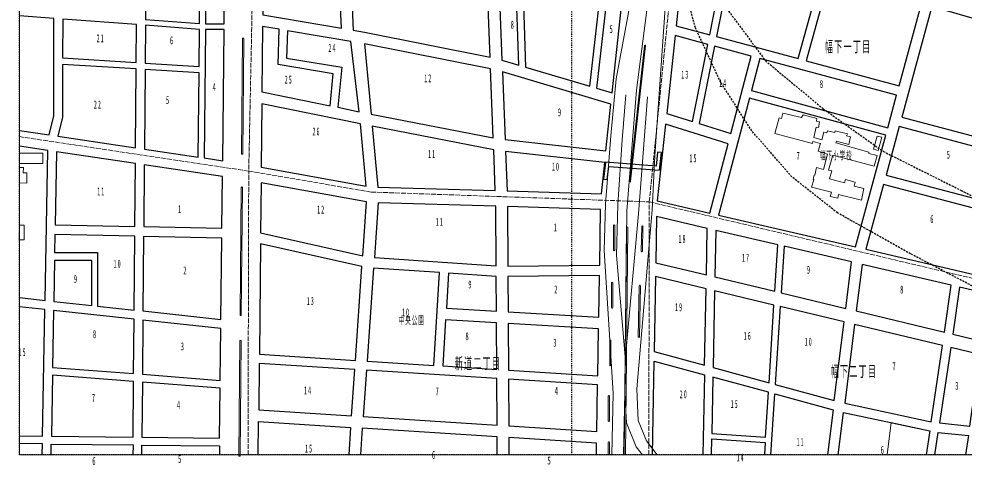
# Model space of a CAD drawing. Units: millimetres, scale not verified. Extents: x -69 to 81, y -68 to 83.
# Drawn here: x -69.4 to 16.2, y -67.5 to -27.2 of the extents above; entities that cross this region are included whole.
import ezdxf
from ezdxf.enums import TextEntityAlignment as Align

# ---------------------------------------------------------------- set-up
doc = ezdxf.new("R2010")
doc.units = ezdxf.units.MM
doc.header["$LTSCALE"] = 0.25
for name, pattern in [('USER1', [0.70556, 0.35278, -0.35278]), ('USER2', [1.05834, 0.70556, -0.35278]), ('USER3', [2.11668, 1.7639, -0.35278])]:
    doc.linetypes.add(name, pattern=pattern)
for name, color, linetype in [('0-0_01 グリッド', 7, 'USER1'), ('0-4_05 町名', 7, 'Continuous'), ('0-6_07 街区符号', 7, 'Continuous'), ('0-7_08 地下鉄', 7, 'USER2'), ('1-4_21 デッキ・歩道橋', 7, 'Continuous'), ('1-9_26 道路', 7, 'Continuous')]:
    doc.layers.add(name, color=color, linetype=linetype)
for name, color, linetype, lineweight in [('0-2_03 施設名・公園名', 7, 'Continuous', 18), ('0-C_13 町界', 30, 'USER3', 18), ('0-F_16 学校', 1, 'Continuous', 18), ('1-1_18 高速分離帯', 5, 'Continuous', 18), ('1-8_25 分離帯等', 7, 'Continuous', 18), ('1-D_30 公園・緑地', 3, 'Continuous', 18)]:
    doc.layers.add(name, color=color, linetype=linetype, lineweight=lineweight)
doc.styles.add('ＭＳ ゴシック', font='')
doc.styles.get('ＭＳ ゴシック').set_extended_font_data('MS Gothic')

msp = doc.modelspace()

# ---------------------------------------------------------------- linework, layer by layer
at = {"layer": '0-0_01 グリッド'}
for p, q in [((-69.3313, -66.6146), (-69.3313, 83.4748)), ((-19.3311, -66.6146), (-19.3311, 83.4748)), ((80.6683, -66.6063), (-69.3363, -66.6063))]:
    msp.add_line(p, q, dxfattribs=at)
at = {"layer": '0-2_03 施設名・公園名'}
msp.add_lwpolyline([(-69.3363, -66.6146), (80.6683, -66.6146), (80.6683, 83.4748), (-69.3363, 83.4748)], close=True, dxfattribs=at)
at = {"layer": '0-7_08 地下鉄'}
for points in [[(40.3235, -66.6146), (40.1968, -66.4265), (36.4044, -63.0751), (32.7002, -60.3411), (28.555, -57.6952), (24.0571, -55.0494), (11.357, -48.4347), (4.7424, -44.7305), (0.5971, -41.4673), (-3.0189, -37.3222), (-5.8411, -32.9124), (-8.1342, -27.9735), (-9.6335, -22.4172), (-10.5154, -16.8609), (-10.6624, -12.2748), (-9.3689, 5.3642), (-4.1654, 57.1347), (-5.1355, 80.8591), (-5.2716, 83.4748)], [(-10.6624, -12.2748), (-9.3689, -17.4783), (-6.1057, -25.1513), (-1.7841, -30.9721), (3.4194, -35.2937), (8.8875, -39.1743), (15.9431, -42.7021), (31.2009, -50.5514), (34.9051, -52.7563), (37.6391, -55.1376), (40.1968, -57.7834), (42.4016, -61.223), (44.6947, -65.1918), (45.0385, -66.6146)]]:
    msp.add_lwpolyline(points, dxfattribs=at)
at = {"layer": '0-C_13 町界'}
for p, q in [((-47.5343, 8.8676), (-48.5699, -40.9509)), ((-12.3043, -43.7332), (-8.3357, -4.2771)), ((-48.5699, -40.9509), (-69.3363, -37.836)), ((-12.349, -66.6146), (-12.3043, -43.7332)), ((-12.3043, -43.7332), (22.9991, -52.0752))]:
    msp.add_line(p, q, dxfattribs=at)
msp.add_lwpolyline([(-48.6356, -66.6146), (-48.5699, -40.9509), (-37.4801, -42.844), (-12.3043, -43.7332)], dxfattribs=at)
at = {"layer": '0-F_16 学校'}
for points in [[(-0.9418, -37.542), (-0.5557, -36.1308), (-0.3254, -36.1903), (-0.2071, -35.7002), (1.4843, -36.115), (1.6134, -35.8549), (2.8644, -36.2011), (2.835, -36.4313), (3.1156, -36.5007), (3.0266, -37.0011), (2.8168, -36.9814), (2.5794, -37.9123), (3.3199, -38.13), (3.498, -37.4296), (3.778, -37.4889), (3.8176, -37.3087), (4.5081, -37.4667), (4.5377, -37.3173), (5.6484, -37.5936), (5.5589, -37.7738), (5.8992, -37.8627), (5.7509, -38.5431), (4.6504, -38.2565), (4.5908, -38.3965), (7.5832, -39.2482), (7.5836, -39.3682), (8.3239, -39.536), (8.0564, -40.5068), (4.3036, -39.5174), (3.9274, -40.8582), (4.2173, -40.9376), (4.0198, -41.6384), (5.3708, -42.0244), (5.46, -41.7142), (6.3306, -41.9419), (6.2417, -42.3117), (7.1323, -42.5195), (6.9052, -43.5902), (4.8237, -43.0559), (4.7548, -43.3961)], [(4.7548, -43.3961), (4.0742, -43.2378), (4.1931, -42.8674), (2.3817, -42.4128), (2.5798, -41.7321), (2.5198, -41.6921), (2.6287, -41.3121), (2.6887, -41.3219), (2.8469, -40.6214), (3.4772, -40.7997), (3.8434, -39.4287), (2.9926, -39.1412), (3.2109, -38.4504), (2.49, -38.2827), (2.4709, -38.4525), (-0.9418, -37.542)], [(-69.3363, -40.2631), (-67.2047, -40.2571), (-67.1974, -39.3274), (-69.3363, -39.3262)], [(-69.3363, -42.0208), (-68.66, -42.0311), (-68.6623, -41.1013), (-68.9824, -41.1021), (-68.9737, -40.6319), (-69.3363, -40.6293)]]:
    msp.add_lwpolyline(points, dxfattribs=at)
for points in [[(8.3391, -37.786), (8.7494, -37.8849), (8.4326, -39.0759), (7.9925, -38.967)], [(-69.3455, -47.173), (-69.3391, -45.8531), (-68.889, -45.8519), (-68.8953, -47.1719)]]:
    msp.add_lwpolyline(points, close=True, dxfattribs=at)
at = {"layer": '1-1_18 高速分離帯'}
for points in [[(-15.7071, -66.6146), (-15.5718, -61.0275), (-16.3917, -48.1283), (-16.2718, -43.954), (-15.7936, -37.7545), (-15.2999, -32.6039), (-12.368, -16.8757), (-6.252, 46.3596), (-5.6603, 53.342), (-5.4261, 56.5032), (-5.4261, 59.8784), (-6.4642, 83.4748)], [(-14.4841, -57.4308), (-14.3518, -44.5543), (-13.4699, -33.6181), (-11.2209, -16.3319), (-4.4625, 54.2404), (-4.275, 56.3833), (-4.3123, 59.8391), (-5.3234, 83.4748)], [(-11.5811, -66.6146), (-12.5588, -65.3577), (-13.3255, -63.4957), (-13.4392, -60.6521), (-12.0515, -44.4391), (-11.8141, -39.5741), (-10.18, -16.2401), (-4.144, 46.1682), (-3.5503, 53.1744), (-3.3094, 56.425), (-3.3094, 59.9249), (-4.3456, 83.4748)], [(-14.44, -34.0591), (-14.7487, -38.1161), (-15.1603, -43.9664), (-15.2779, -48.5451), (-14.4747, -57.7395)], [(-12.4556, -34.2355), (-13.2935, -44.8189), (-14.464, -57.7217), (-14.5065, -61.101)], [(-14.649, -66.6146), (-14.5136, -61.0173), (-14.3754, -63.7255), (-13.4826, -65.8937), (-12.9219, -66.6146)]]:
    msp.add_lwpolyline(points, dxfattribs=at)
at = {"layer": '1-4_21 デッキ・歩道橋'}
msp.add_lwpolyline([(-11.5605, -39.2414), (-11.6864, -40.4998), (-16.258, -40.1427), (-16.4586, -41.6673), (-16.1089, -41.7137), (-15.9519, -40.5206), (-11.3696, -40.8786), (-11.2095, -39.2766)], close=True, dxfattribs=at)
at = {"layer": '1-8_25 分離帯等'}
for p, q in [((-49.1274, -28.9727), (-49.2199, -39.3794)), ((-49.1139, -39.3804), (-49.0214, -28.9738)), ((-12.7435, -29.6139), (-14.0959, -41.8582)), ((-13.9906, -41.8699), (-12.6383, -29.6256)), ((-49.2469, -42.4378), (-49.3494, -53.9605)), ((-49.2435, -53.9614), (-49.1412, -42.4387)), ((-15.5368, -45.8623), (-15.5368, -48.0964)), ((-15.4309, -48.0964), (-15.4309, -45.8623)), ((-12.979, -45.9637), (-13.0378, -48.1981)), ((-12.932, -48.2008), (-12.8733, -45.9665)), ((-15.7132, -51.0658), (-15.7132, -53.2999)), ((-15.6072, -53.2999), (-15.6072, -51.0658)), ((-13.2142, -51.3145), (-13.3024, -55.9301)), ((-13.1966, -55.9322), (-13.1084, -51.3166)), ((-49.3703, -56.3132), (-49.4624, -66.6904)), ((-49.3565, -66.6914), (-49.2645, -56.3142)), ((-15.8896, -56.2693), (-15.8896, -58.5034)), ((-15.7836, -58.5034), (-15.7836, -56.2693)), ((-16.0219, -61.2964), (-16.0219, -63.5305)), ((-15.9159, -63.5305), (-15.9159, -61.2964))]:
    msp.add_line(p, q, dxfattribs=at)
for points in [[(-14.3607, -46.0528), (-14.5745, -66.6146), (-14.4686, -66.6146), (-14.2549, -46.0538)], [(-16.0219, -65.4856), (-16.0219, -66.6146), (-15.9159, -66.6146), (-15.9159, -65.4856)]]:
    msp.add_lwpolyline(points, dxfattribs=at)
for centre, radius, start, end in [((-49.0725, -28.9753), 0.0549, 91.5337, 177.34606), ((-49.0764, -28.9754), 0.055, 1.64371, 87.4239), ((-12.6892, -29.6219), 0.0549, 85.68832, 171.58941), ((-12.6931, -29.6215), 0.0549, 355.7617, 81.61892), ((-49.1649, -39.3778), 0.055, 181.64424, 267.42444), ((-49.1688, -39.3779), 0.0549, 271.53423, 357.34659), ((-14.0411, -41.8622), 0.0549, 175.77228, 261.71227), ((-14.0449, -41.8619), 0.0548, 265.64514, 351.63354), ((-49.1919, -42.4403), 0.055, 91.64424, 177.42444), ((-49.1961, -42.4402), 0.0549, 1.55157, 87.32819), ((-15.4818, -45.8643), 0.055, 92.05555, 177.85243), ((-15.4858, -45.8643), 0.0549, 2.11506, 87.97804), ((-14.3059, -46.0553), 0.0549, 91.38891, 177.39973), ((-14.3098, -46.0553), 0.0549, 1.54496, 87.33587), ((-12.9242, -45.9672), 0.055, 90.63632, 176.37839), ((-12.9283, -45.9671), 0.055, 0.63179, 86.3818), ((-15.4818, -48.0943), 0.055, 182.21092, 267.8811), ((-15.4859, -48.0943), 0.0551, 272.13336, 357.77354), ((-12.9829, -48.1975), 0.0549, 180.57928, 266.43432), ((-12.9867, -48.1975), 0.0548, 270.48161, 356.53309), ((-15.6582, -51.0678), 0.055, 92.05555, 177.85243), ((-15.6621, -51.0678), 0.0549, 2.11506, 87.97804), ((-13.1593, -51.3176), 0.055, 90.99298, 176.76781), ((-13.1633, -51.3174), 0.0549, 0.89324, 86.86755), ((-15.6582, -53.2978), 0.055, 182.21092, 267.8811), ((-15.6623, -53.2978), 0.0551, 272.13336, 357.77354), ((-49.2942, -53.9588), 0.0552, 181.79363, 267.27505), ((-49.2985, -53.9588), 0.0551, 271.73874, 357.32887), ((-49.3153, -56.3158), 0.055, 91.60777, 177.27199), ((-49.3193, -56.3156), 0.0548, 1.40303, 87.47673), ((-15.8346, -56.2713), 0.055, 92.05555, 177.85243), ((-15.8385, -56.2713), 0.0549, 2.11506, 87.97804), ((-13.2475, -55.9292), 0.0549, 180.89324, 266.86755), ((-13.2514, -55.9292), 0.0549, 270.89592, 356.86487), ((-15.8346, -58.5013), 0.055, 182.21092, 267.8811), ((-15.8387, -58.5013), 0.0551, 272.13336, 357.77354), ((-15.9669, -61.2984), 0.055, 92.05501, 177.85189), ((-15.9708, -61.2984), 0.0549, 2.11506, 87.97804), ((-15.9669, -63.5284), 0.055, 182.21146, 267.88164), ((-15.9709, -63.5284), 0.0551, 272.13336, 357.77354), ((-15.9669, -65.4877), 0.055, 92.05447, 177.85134), ((-15.9708, -65.4877), 0.0549, 2.1156, 87.97858), ((-49.4074, -66.6888), 0.055, 181.64424, 267.42444), ((-49.4113, -66.689), 0.0549, 271.46179, 357.41904)]:
    msp.add_arc(centre, radius, start, end, dxfattribs=at)
at = {"layer": '1-9_26 道路'}
for points in [[(5.7304, -14.3403), (-2.751, -11.3482), (-6.2145, -28.7914), (1.1856, -30.7799)], [(-50.7798, -27.6204), (-50.6081, -12.6183), (-52.3418, -12.6026), (-52.4895, -27.6204)], [(-47.1625, -13.2508), (-47.2992, -26.8152), (-40.1716, -28.03), (-40.8309, -14.182)], [(14.6123, -17.4735), (6.4326, -14.5882), (1.9028, -30.9726), (10.3221, -33.2352)], [(-23.5012, -31.5452), (-17.6788, -33.2807), (-16.0171, -18.7423), (-22.9687, -16.7727), (-23.8329, -21.0939)], [(-57.8433, -18.6248), (-57.9177, -27.2374), (-53.0185, -27.6074), (-52.93, -18.6248)], [(-14.0909, -19.2882), (-15.4192, -18.9118), (-17.0817, -33.4588), (-15.6611, -33.8822)], [(-5.5452, -22.1516), (-9.1617, -21.1778), (-9.8753, -27.8076), (-6.8305, -28.6255)], [(-38.0912, -28.3847), (-26.7124, -30.6379), (-26.8888, -26.0847), (-39.2723, -24.6906), (-39.1045, -28.2122)], [(-25.8284, -26.1464), (-25.6438, -30.9067), (-24.1217, -31.3602), (-24.2854, -26.1999)], [(24.0188, -29.1586), (13.2808, -26.0661), (10.5553, -36.0785), (21.0598, -38.8518)], [(-65.4086, -27.2008), (-65.4187, -30.7046), (-58.7466, -31.1253), (-58.7171, -27.7061)], [(-57.9223, -27.7663), (-57.9517, -31.1754), (-53.0567, -31.4842), (-53.0237, -28.1361)], [(-50.9214, -40.0152), (-50.7858, -28.1495), (-52.4947, -28.1495), (-52.6088, -39.7651)], [(-47.31, -27.8715), (-47.3698, -33.7775), (-41.2073, -35.0379), (-40.9134, -32.1476), (-45.9109, -31.3246), (-45.8044, -28.1285)], [(-40.149, -31.5597), (-40.5111, -35.1805), (-38.5615, -35.5794), (-39.3382, -29.2304), (-45.0639, -28.2544), (-45.1468, -30.7365)], [(-7.0023, -29.4907), (-9.9703, -28.6932), (-10.7276, -35.7281), (-8.3855, -36.4564)], [(-38.0912, -29.443), (-37.4942, -35.7912), (-26.4295, -37.9399), (-26.6711, -31.7044)], [(-3.069, -30.5475), (-6.3861, -29.6561), (-7.7742, -36.6464), (-4.9125, -37.5358)], [(10.0909, -34.0839), (-2.2848, -30.7582), (-3.0546, -33.6755), (9.288, -37.0331)], [(-65.4203, -31.2961), (-65.4341, -36.0742), (-65.8404, -37.8014), (-58.8133, -38.8442), (-58.7516, -31.7166)], [(-57.9569, -31.7666), (-58.019, -38.962), (-53.1373, -39.6865), (-53.0627, -32.0754)], [(-25.6023, -31.9774), (-25.3651, -38.0963), (-16.225, -39.1222), (-15.7714, -34.9078)], [(-47.3804, -34.8579), (-47.4383, -40.5899), (-37.9297, -42.3017), (-38.4577, -36.6829)], [(-3.2318, -34.3478), (-6.0239, -44.9319), (6.3561, -47.8058), (9.1058, -37.7042)], [(-5.1598, -38.4733), (-10.8329, -36.71), (-11.5787, -43.6422), (-6.815, -44.7481)], [(-26.2445, -42.7162), (-26.3873, -39.029), (-37.3907, -36.8924), (-36.8733, -42.3972)], [(10.3243, -36.9277), (9.1315, -41.3092), (19.9564, -44.1669), (20.8605, -39.7093)], [(-65.9791, -39.2094), (-66.0969, -45.7994), (-58.8746, -45.9539), (-58.8255, -40.271)], [(-25.3232, -39.1725), (-25.1848, -42.7479), (-16.6428, -43.0042), (-16.3388, -40.1809)], [(-58.0313, -40.3888), (-58.0797, -45.971), (-50.9916, -46.1225), (-50.9379, -41.4415)], [(-47.4528, -42.0194), (-47.4983, -46.5351), (-38.2475, -48.6139), (-37.9021, -43.7385)], [(19.7813, -45.0311), (8.9003, -42.1586), (7.3036, -48.0255), (18.64, -50.6572)], [(-26.1751, -49.5143), (-26.21, -44.1318), (-36.8409, -43.8124), (-37.1915, -48.7655)], [(-16.7931, -49.4476), (-16.7061, -44.4167), (-25.1514, -44.1635), (-25.1166, -49.5454)], [(-7.0589, -46.1301), (-11.6485, -45.0645), (-11.7209, -49.235), (-7.1381, -50.3352)], [(-62.2566, -48.3167), (-62.2566, -53.1559), (-58.9398, -53.5128), (-58.8822, -46.8357), (-66.1126, -46.681), (-66.1421, -48.3167)], [(-51.0859, -54.3583), (-51.0018, -47.004), (-58.0869, -46.8527), (-58.1454, -53.5984)], [(-0.678, -47.6113), (-6.2929, -46.3079), (-6.372, -50.5189), (-0.9422, -51.8221)], [(-47.5083, -47.5264), (-47.6093, -57.513), (-38.9166, -58.0661), (-38.3166, -49.5918)], [(6.0131, -49.1646), (-0.1071, -47.7438), (-0.3715, -51.9589), (5.4884, -53.3654)], [(-66.2206, -52.7291), (-62.7858, -53.0989), (-62.7858, -49.0223), (-66.1544, -49.0223)], [(6.9648, -49.3852), (6.4388, -53.5934), (14.4142, -55.5076), (15.0419, -51.2608)], [(-37.8549, -58.1334), (-31.8237, -58.517), (-31.2991, -50.1228), (-37.2589, -49.7173)], [(-26.1486, -53.6038), (-26.1689, -50.4715), (-30.4794, -50.1785), (-30.6766, -53.3358)], [(-16.8095, -50.3857), (-25.1105, -50.4835), (-25.0901, -53.6672), (-16.8746, -54.1535)], [(-7.2918, -58.5162), (-7.1617, -51.5939), (-11.7428, -50.4944), (-11.8598, -57.2723)], [(-1.0204, -53.0679), (-6.3959, -51.7779), (-6.5262, -58.7244), (-1.4617, -60.1032)], [(17.793, -56.3184), (18.3971, -52.0394), (15.7941, -51.4354), (15.1656, -55.6879)], [(-66.2356, -53.559), (-66.3272, -58.7005), (-58.9897, -59.2674), (-58.947, -54.3438)], [(-0.4497, -53.2048), (-0.8922, -60.2584), (4.4449, -61.7112), (5.3349, -54.593)], [(-51.1491, -59.8739), (-51.0955, -55.1891), (-58.1525, -54.4292), (-58.1948, -59.3292)], [(-26.1142, -58.8802), (-26.1415, -54.6766), (-30.7434, -54.4041), (-31.0039, -58.5692)], [(-16.9667, -59.4622), (-16.8932, -55.2251), (-25.083, -54.7395), (-25.0553, -58.9475)], [(6.2853, -54.8213), (5.3969, -61.9301), (13.216, -63.6117), (14.2335, -56.7288)], [(14.9852, -56.9092), (13.977, -63.73), (16.7081, -64.003), (17.6202, -57.5417)], [(-47.6175, -58.3429), (-47.6598, -62.5439), (-39.2713, -63.0775), (-38.9751, -58.8924)], [(-26.0815, -63.9161), (-26.1089, -59.7113), (-37.9133, -58.9603), (-38.2094, -63.145)], [(-66.3404, -59.4186), (-66.4385, -64.9296), (-59.0391, -65.0068), (-58.9956, -59.9862)], [(-17.0536, -64.4905), (-16.9809, -60.2914), (-25.05, -59.7788), (-25.0227, -63.9838)], [(-6.5424, -59.5797), (-6.638, -64.6681), (-1.7698, -65.0095), (-1.5147, -60.9483)], [(-51.2091, -65.0879), (-51.1572, -60.5924), (-58.2013, -60.0479), (-58.2439, -65.0149)]]:
    msp.add_lwpolyline(points, close=True, dxfattribs=at)
for points in [[(-69.3363, -37.2822), (-66.6378, -37.6827), (-66.2282, -35.9419), (-66.2028, -27.1405), (-69.3363, -26.9038)], [(-69.3363, -52.3935), (-67.0155, -52.6435), (-66.7735, -39.0912), (-69.3363, -38.7109)], [(-69.3363, -64.8774), (-67.2348, -64.9165), (-67.0304, -53.4737), (-69.3363, -53.2253)], [(-12.0218, -66.6146), (-11.8749, -58.1283), (-7.3079, -59.3714), (-7.4439, -66.6146)], [(-1.2911, -66.6146), (-0.9453, -61.1035), (4.341, -62.5425), (3.8321, -66.6146)], [(4.8113, -66.6146), (5.2922, -62.7676), (13.093, -64.4451), (12.7723, -66.6146)], [(-47.701, -66.6146), (-47.6707, -63.6089), (-39.3464, -64.1386), (-39.5218, -66.6146)], [(-26.0642, -66.6146), (-26.0749, -64.9823), (-38.2846, -64.206), (-38.4551, -66.6146)], [(13.5505, -66.6146), (13.8516, -64.5775), (16.5884, -64.8507), (16.3395, -66.6146)], [(-67.2651, -66.6146), (-67.2474, -65.6253), (-69.3363, -65.5864)], [(-66.4685, -66.6146), (-66.4511, -65.6365), (-59.0453, -65.7139), (-59.0531, -66.6146)], [(-58.2578, -66.6146), (-58.25, -65.722), (-51.2169, -65.7954), (-51.2263, -66.6146)], [(-17.0904, -66.6146), (-17.0719, -65.5551), (-25.0159, -65.0497), (-25.0057, -66.6146)], [(-6.6746, -66.6146), (-6.6472, -65.1515), (-1.7997, -65.4917), (-1.8702, -66.6146)]]:
    msp.add_lwpolyline(points, dxfattribs=at)
at = {"layer": '1-D_30 公園・緑地'}
for points in [[(9.288, -37.0331), (-3.0546, -33.6755), (-2.2848, -30.7582), (10.0909, -34.0839)], [(-66.1421, -48.3167), (-66.1126, -46.681), (-58.8822, -46.8357), (-58.9398, -53.5128), (-62.2566, -53.1559), (-62.2566, -48.3167)], [(-37.2589, -49.7173), (-31.2991, -50.1228), (-31.8237, -58.517), (-37.8549, -58.1334)]]:
    msp.add_lwpolyline(points, close=True, dxfattribs=at)
msp.add_lwpolyline([(9.2202, -66.6146), (9.6045, -63.695), (13.093, -64.4451), (12.7723, -66.6146)], dxfattribs=at)

# ---------------------------------------------------------------- texts
at = {"layer": '0-2_03 施設名・公園名', "char_height": 0.7244, "attachment_point": 7, "style": 'ＭＳ ゴシック'}
for s, insert in [('\\T1.17;\\W0.5;幅下小学校', (3.1462, -39.9758)), ('\\T1.17;\\W0.5;中央公園', (-34.9976, -54.8948))]:
    msp.add_mtext(s, dxfattribs=dict(at, insert=insert))
at = {"layer": '0-4_05 町名', "char_height": 1.028, "attachment_point": 7, "style": 'ＭＳ ゴシック'}
for s, insert in [('\\T1.17;\\W0.5;幅下一丁目', (3.6057, -30.3153)), ('\\T1.17;\\W0.5;新道二丁目', (-29.9145, -58.9689)), ('\\T1.17;\\W0.5;幅下二丁目', (4.1236, -59.6799))]:
    msp.add_mtext(s, dxfattribs=dict(at, insert=insert))
at = {"layer": '0-6_07 街区符号', "style": 'ＭＳ ゴシック', "width": 0.5}
for s, p in [('8', (-24.8593, -28.2872)), ('5', (-15.908, -28.6823)), ('6', (-55.7053, -29.7038)), ('4', (-51.8437, -33.923)), ('8', (3.1363, -33.6491)), ('5', (-56.0701, -35.1047)), ('9', (-20.5868, -36.2054)), ('7', (1.0242, -40.1453)), ('5', (14.624, -40.0471)), ('1', (-54.9729, -44.9719)), ('6', (13.1304, -45.8614)), ('1', (-20.968, -46.6166)), ('2', (-54.4973, -50.5102)), ('9', (1.953, -50.4527)), ('9', (-64.4149, -51.2881)), ('9', (-28.6935, -51.7784)), ('2', (-20.912, -52.2266)), ('8', (10.408, -52.239)), ('8', (-62.6813, -56.2732)), ('8', (-28.9504, -56.4689)), ('3', (-54.7283, -57.381)), ('3', (-20.9988, -57.0468)), ('7', (9.7071, -59.1713)), ('7', (-31.6565, -61.4466)), ('4', (-20.8666, -61.4063)), ('3', (15.3923, -60.9386)), ('7', (-62.775, -62.0435)), ('4', (-55.0731, -62.6718)), ('6', (8.6481, -66.7299)), ('5', (-54.9737, -67.5598)), ('6', (-31.9807, -67.197)), ('6', (-62.7333, -67.7417)), ('5', (-21.5222, -67.7045))]:
    msp.add_text(s, height=0.7244, dxfattribs=at).set_placement(p, align=Align.BOTTOM_LEFT)
at = {"layer": '0-6_07 街区符号', "char_height": 0.7244, "attachment_point": 7, "style": 'ＭＳ ゴシック'}
for s, insert in [('\\T1.37;\\W0.45;21', (-62.3366, -29.3021)), ('\\T1.37;\\W0.45;24', (-41.354, -30.1737)), ('\\T1.37;\\W0.45;25', (-45.3062, -33.0445)), ('\\T1.37;\\W0.45;12', (-32.6764, -32.9195)), ('\\T1.37;\\W0.45;13', (-9.4022, -32.5939)), ('\\T1.37;\\W0.45;14', (-5.9749, -33.3446)), ('\\T1.37;\\W0.45;22', (-62.5897, -35.2928)), ('\\T1.37;\\W0.45;26', (-42.793, -37.7375)), ('\\T1.37;\\W0.45;11', (-32.3271, -39.7584)), ('\\T1.37;\\W0.45;10', (-21.1139, -40.917)), ('\\T1.37;\\W0.45;15', (-8.6657, -40.1621)), ('\\T1.37;\\W0.45;11', (-62.2881, -43.1518)), ('\\T1.37;\\W0.45;12', (-42.373, -44.7864)), ('\\T1.37;\\W0.45;11', (-31.63, -45.8965)), ('\\T1.37;\\W0.45;18', (-9.6558, -47.4551)), ('\\T1.37;\\W0.45;17', (-3.9004, -49.1489)), ('\\T1.37;\\W0.45;10', (-60.7996, -49.7079)), ('\\T1.37;\\W0.45;13', (-43.3099, -53.0693)), ('\\T1.37;\\W0.45;19', (-9.9683, -53.626)), ('\\T1.37;\\W0.45;10', (-34.6872, -54.0951)), ('\\T1.37;\\W0.45;16', (-3.7509, -56.2185)), ('\\T1.37;\\W0.45;10', (1.7704, -56.7531)), ('\\T1.37;\\W0.45;15', (-69.4072, -57.6921)), ('\\T1.37;\\W0.45;14', (-43.5575, -61.1498)), ('\\T1.37;\\W0.45;20', (-9.5462, -61.5048)), ('\\T1.37;\\W0.45;15', (-4.9336, -62.3821)), ('\\T1.37;\\W0.45;15', (-43.47, -66.4132)), ('\\T1.37;\\W0.45;11', (1.0372, -65.79)), ('\\T1.37;\\W0.45;14', (-4.3911, -67.2123))]:
    msp.add_mtext(s, dxfattribs=dict(at, insert=insert))

doc.saveas('drawing.dxf')
